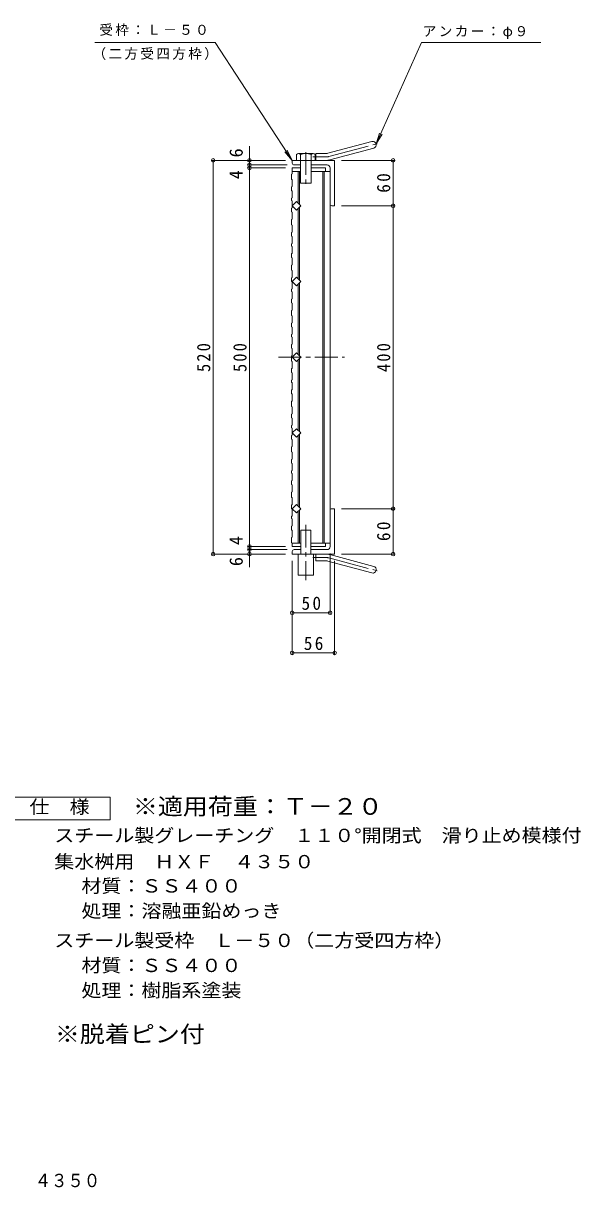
# Model space of a CAD drawing. Units: millimetres, scale not verified. Extents: x -894 to 876, y -823 to 777.
# Drawn here: x 140 to 876, y -823 to 716 of the extents above; entities that cross this region are included whole.
import ezdxf
from ezdxf.enums import TextEntityAlignment as Align

# ---------------------------------------------------------------- set-up
doc = ezdxf.new("R2010")
doc.units = ezdxf.units.MM
doc.header["$LTSCALE"] = 6
doc.header["$PDMODE"] = 32
doc.header["$PDSIZE"] = 4.8
doc.linetypes.add('CHAIN1', pattern=[8, 5, -1, 1, -1])
doc.linetypes.add('CHAIN2', pattern=[12, 9, -1, 1, -1])
for name, color, linetype, lineweight in [('A-1_ピット', 2, 'Continuous', 9), ('A-2_蓋', 3, 'Continuous', 9), ('A-4_寸法', 7, 'Continuous', 9), ('A-5_仕様文', 7, 'Continuous', 9), ('A-9_ｸｯｼｮﾝ材', 4, 'Continuous', 9), ('F-4_F-4ﾚｲﾔ', 2, 'Continuous', 9)]:
    doc.layers.add(name, color=color, linetype=linetype, lineweight=lineweight)
doc.layers.add('F-5_F-5ﾚｲﾔ', color=2, linetype='Continuous')
doc.styles.add('ＭＳ ゴシック', font='')
doc.styles.get('ＭＳ ゴシック').set_extended_font_data('MS Gothic')

msp = doc.modelspace()

# ---------------------------------------------------------------- linework, layer by layer
at = {"layer": 'A-1_ピット'}
for p, q in [((542.542, 544.664), (600.733, 560.256)), ((526.398, 535.357), (526.398, 544.357)), ((540.213, 544.357), (526.398, 544.357)), ((544.871, 535.97), (603.062, 551.563)), ((495.398, 531.857), (495.398, 535.357)), ((551.398, 535.357), (495.398, 535.357)), ((506.398, 529.357), (497.897, 529.357)), ((541.398, 529.357), (520.398, 529.357)), ((545.398, 525.357), (545.398, 477.857)), ((551.398, 535.357), (551.398, 475.357)), ((547.897, 475.357), (551.398, 475.357)), ((545.398, 25.357), (545.398, 72.857)), ((547.897, 75.357), (551.398, 75.357)), ((551.398, 15.357), (551.398, 75.357)), ((495.398, 18.857), (495.398, 15.357)), ((506.898, 21.357), (497.897, 21.357)), ((541.398, 21.357), (519.898, 21.357)), ((551.398, 15.357), (495.398, 15.357)), ((526.398, 15.357), (526.398, 6.357)), ((540.213, 6.357), (526.398, 6.357)), ((542.542, 6.05), (600.733, -9.542)), ((544.871, 14.744), (603.062, -0.849))]:
    msp.add_line(p, q, dxfattribs=at)
at = {"layer": 'A-1_ピット', "linetype": 'CHAIN2'}
for p, q in [((543.707, 540.317), (608.873, 557.778)), ((540.213, 539.857), (522.593, 539.857)), ((540.213, 10.857), (522.593, 10.857)), ((543.707, 10.397), (608.873, -7.064))]:
    msp.add_line(p, q, dxfattribs=at)
at = {"layer": 'A-1_ピット'}
for centre, radius, start, end in [((601.898, 555.909), 4.5, 285.00014, 104.99991), ((540.213, 553.357), 9, 270, 285.00002), ((497.897, 531.857), 2.5, 180, 270), ((540.213, 553.357), 18, 270, 285), ((541.398, 525.357), 4, 0, 90), ((547.897, 477.857), 2.5, 180, 270), ((547.897, 72.857), 2.5, 90, 180), ((497.897, 18.857), 2.5, 90, 180), ((541.398, 25.357), 4, 270, 0), ((540.213, -2.643), 18, 74.99998, 89.99998), ((540.213, -2.643), 9, 74.99998, 90), ((601.898, -5.195), 4.5, 255.00008, 74.99986)]:
    msp.add_arc(centre, radius, start, end, dxfattribs=at)
at = {"layer": 'A-1_ピット', "linetype": 'CHAIN2'}
for centre, start, end in [((540.213, 553.357), 270, 284.99995), ((540.213, -2.643), 75.00005, 90)]:
    msp.add_arc(centre, 13.5, start, end, dxfattribs=at)
at = {"layer": 'A-2_蓋'}
for p, q in [((495.398, 525.357), (506.398, 525.357)), ((495.398, 517.623), (495.398, 525.357)), ((520.398, 525.357), (539.398, 525.357)), ((539.398, 525.357), (539.398, 520.857)), ((495.398, 517.623), (494.598, 517.106)), ((494.598, 510.39), (494.598, 517.106)), ((494.598, 510.39), (495.398, 509.872)), ((495.398, 520.857), (506.398, 520.857)), ((495.398, 509.872), (495.398, 500.748)), ((503.397, 478.671), (503.397, 520.857)), ((504.897, 520.857), (504.897, 477.171)), ((520.398, 520.857), (545.398, 520.857)), ((535.898, 520.857), (535.898, 29.857)), ((537.397, 520.857), (537.397, 29.857)), ((545.398, 520.857), (545.398, 29.857)), ((494.598, 500.23), (495.398, 500.748)), ((494.598, 495.39), (494.598, 500.23)), ((494.598, 495.39), (495.398, 494.872)), ((495.398, 494.872), (495.398, 485.748)), ((494.598, 485.23), (495.398, 485.748)), ((494.598, 485.23), (494.598, 482.265)), ((495.398, 481.748), (494.598, 482.265)), ((495.398, 481.748), (495.398, 472.623)), ((494.598, 472.106), (495.398, 472.623)), ((494.598, 472.106), (494.598, 467.265)), ((494.598, 467.265), (495.398, 466.748)), ((495.398, 466.748), (495.398, 457.623)), ((503.397, 378.671), (503.397, 472.043)), ((504.897, 377.171), (504.897, 473.544)), ((494.598, 457.106), (495.398, 457.623)), ((494.598, 457.106), (494.598, 450.39)), ((495.398, 449.872), (494.598, 450.39)), ((495.398, 449.872), (495.398, 440.748)), ((494.598, 440.23), (495.398, 440.748)), ((494.598, 435.39), (494.598, 440.23)), ((494.598, 435.39), (495.398, 434.872)), ((495.398, 434.872), (495.398, 425.748)), ((494.598, 425.23), (495.398, 425.748)), ((494.598, 425.23), (494.598, 422.265)), ((495.398, 421.748), (494.598, 422.265)), ((495.398, 421.748), (495.398, 412.623)), ((494.598, 412.106), (495.398, 412.623)), ((494.598, 412.106), (494.598, 407.265)), ((494.598, 407.265), (495.398, 406.748)), ((495.398, 406.748), (495.398, 397.623)), ((494.598, 397.106), (495.398, 397.623)), ((494.598, 397.106), (494.598, 390.39)), ((495.398, 389.872), (494.598, 390.39)), ((495.398, 389.872), (495.398, 380.748)), ((494.598, 380.23), (495.398, 380.748)), ((494.598, 375.39), (494.598, 380.23)), ((494.598, 375.39), (495.398, 374.872)), ((495.398, 374.872), (495.398, 365.748)), ((503.397, 278.671), (503.397, 372.043)), ((504.897, 373.543), (504.897, 277.171)), ((494.598, 365.23), (495.398, 365.748)), ((494.598, 365.23), (494.598, 362.265)), ((495.398, 361.748), (494.598, 362.265)), ((495.398, 361.748), (495.398, 352.623)), ((494.598, 352.106), (495.398, 352.623)), ((494.598, 352.106), (494.598, 347.265)), ((494.598, 347.265), (495.398, 346.748)), ((495.398, 346.748), (495.398, 337.623)), ((494.598, 337.106), (495.398, 337.623)), ((494.598, 337.106), (494.598, 330.39)), ((495.398, 329.872), (494.598, 330.39)), ((495.398, 329.872), (495.398, 320.748)), ((494.598, 320.23), (495.398, 320.748)), ((494.598, 315.39), (494.598, 320.23)), ((494.598, 315.39), (495.398, 314.872)), ((495.398, 314.872), (495.398, 305.748)), ((494.598, 305.23), (495.398, 305.748)), ((494.598, 305.23), (494.598, 302.265)), ((495.398, 301.748), (494.598, 302.265)), ((494.598, 292.106), (495.398, 292.623)), ((495.398, 301.748), (495.398, 292.623)), ((494.598, 292.106), (494.598, 287.265)), ((494.598, 287.265), (495.398, 286.748)), ((494.598, 277.106), (495.398, 277.623)), ((494.598, 277.106), (494.598, 270.39)), ((495.398, 286.748), (495.398, 277.623)), ((495.398, 269.872), (494.598, 270.39)), ((495.398, 269.872), (495.398, 260.748)), ((503.397, 178.671), (503.397, 272.043)), ((504.897, 273.543), (504.897, 177.171)), ((494.598, 260.23), (495.398, 260.748)), ((494.598, 255.39), (494.598, 260.23)), ((494.598, 255.39), (495.398, 254.872)), ((495.398, 254.872), (495.398, 245.748)), ((494.598, 245.23), (495.398, 245.748)), ((494.598, 245.23), (494.598, 242.265)), ((495.398, 241.748), (494.598, 242.265)), ((494.598, 232.106), (495.398, 232.623)), ((494.598, 232.106), (494.598, 227.265)), ((495.398, 241.748), (495.398, 232.623)), ((494.598, 227.265), (495.398, 226.748)), ((494.598, 217.106), (495.398, 217.623)), ((494.598, 217.106), (494.598, 210.39)), ((495.398, 226.748), (495.398, 217.623)), ((495.398, 209.872), (494.598, 210.39)), ((494.598, 200.23), (495.398, 200.748)), ((494.598, 195.39), (494.598, 200.23)), ((495.398, 209.872), (495.398, 200.748)), ((494.598, 195.39), (495.398, 194.872)), ((494.598, 185.23), (495.398, 185.748)), ((494.598, 185.23), (494.598, 182.265)), ((495.398, 194.872), (495.398, 185.748)), ((495.398, 181.748), (494.598, 182.265)), ((494.598, 172.106), (495.398, 172.623)), ((494.598, 172.106), (494.598, 167.265)), ((495.398, 181.748), (495.398, 172.623)), ((503.397, 78.671), (503.397, 172.044)), ((504.897, 173.544), (504.897, 77.171)), ((494.598, 167.265), (495.398, 166.748)), ((494.598, 157.106), (495.398, 157.623)), ((494.598, 157.106), (494.598, 150.39)), ((495.398, 166.748), (495.398, 157.623)), ((495.398, 149.872), (494.598, 150.39)), ((494.598, 140.23), (495.398, 140.748)), ((494.598, 135.39), (494.598, 140.23)), ((495.398, 149.872), (495.398, 140.748)), ((494.598, 135.39), (495.398, 134.872)), ((494.598, 125.23), (495.398, 125.748)), ((494.598, 125.23), (494.598, 122.265)), ((495.398, 134.872), (495.398, 125.748)), ((495.398, 121.748), (494.598, 122.265)), ((494.598, 112.106), (495.398, 112.623)), ((494.598, 112.106), (494.598, 107.265)), ((495.398, 121.748), (495.398, 112.623)), ((494.598, 107.265), (495.398, 106.748)), ((494.598, 97.106), (495.398, 97.623)), ((494.598, 97.106), (494.598, 90.39)), ((495.398, 106.748), (495.398, 97.623)), ((495.398, 89.872), (494.598, 90.39)), ((494.598, 80.23), (495.398, 80.748)), ((494.598, 75.39), (494.598, 80.23)), ((495.398, 89.872), (495.398, 80.748)), ((494.598, 75.39), (495.398, 74.872)), ((494.598, 65.23), (495.398, 65.748)), ((494.598, 65.23), (494.598, 62.265)), ((495.398, 61.748), (494.598, 62.265)), ((495.398, 74.872), (495.398, 65.748)), ((495.398, 61.748), (495.398, 52.623)), ((503.397, 29.857), (503.397, 72.043)), ((504.897, 73.543), (504.897, 29.857)), ((494.598, 52.106), (495.398, 52.623)), ((494.598, 52.106), (494.598, 47.265)), ((494.598, 47.265), (495.398, 46.748)), ((495.398, 46.748), (495.398, 37.623)), ((494.598, 37.106), (495.398, 37.623)), ((494.598, 37.106), (494.598, 30.39)), ((495.398, 29.872), (494.598, 30.39)), ((495.398, 29.872), (495.398, 25.357)), ((495.398, 29.857), (506.898, 29.857)), ((495.398, 25.357), (506.898, 25.357)), ((519.898, 29.857), (545.398, 29.857)), ((519.898, 25.357), (539.398, 25.357)), ((539.398, 25.357), (539.398, 29.857))]:
    msp.add_line(p, q, dxfattribs=at)
at = {"layer": 'A-2_蓋', "linetype": 'CHAIN1'}
msp.add_line((477.461, 275.357), (564.546, 275.357), dxfattribs=at)
at = {"layer": 'A-2_蓋'}
for points in [[(506.711, 475.357), (501.054, 469.7), (495.398, 475.357), (501.054, 481.014)], [(506.711, 375.357), (501.054, 369.7), (495.398, 375.357), (501.054, 381.014)], [(506.711, 275.357), (501.054, 269.7), (495.398, 275.357), (501.054, 281.014)], [(506.711, 175.357), (501.054, 169.7), (495.398, 175.357), (501.054, 181.014)], [(506.711, 75.357), (501.054, 69.7), (495.398, 75.357), (501.054, 81.014)]]:
    msp.add_lwpolyline(points, close=True, dxfattribs=at)
at = {"layer": 'A-4_寸法'}
for p, q in [((438.921, 529.357), (438.921, 554.272)), ((486.398, 535.357), (389.201, 535.357)), ((391.001, 15.357), (391.001, 535.357)), ((488.898, 529.357), (437.121, 529.357)), ((486.398, 525.357), (437.121, 525.357)), ((438.921, 525.357), (438.921, 529.357)), ((438.921, 25.357), (438.921, 525.357)), ((560.397, 535.357), (630.451, 535.357)), ((628.651, 475.357), (628.651, 535.357)), ((560.397, 475.357), (630.451, 475.357)), ((628.651, 75.357), (628.651, 475.357)), ((560.397, 75.357), (630.451, 75.357)), ((628.651, 15.357), (628.651, 75.357)), ((486.398, 25.357), (437.121, 25.357)), ((488.898, 21.357), (437.121, 21.357)), ((438.921, 21.357), (438.921, 25.357)), ((438.921, -1.704), (438.921, 21.357)), ((545.398, 16.357), (545.398, -63.864)), ((486.398, 15.357), (389.201, 15.357)), ((495.398, 6.357), (495.398, -116.889)), ((551.398, 6.357), (551.398, -116.889)), ((560.397, 15.357), (630.451, 15.357)), ((495.398, -62.064), (545.398, -62.064)), ((495.398, -115.089), (551.398, -115.089))]:
    msp.add_line(p, q, dxfattribs=at)
for p in [(391.001, 535.357), (438.921, 535.357), (438.921, 529.357), (438.921, 525.357), (628.651, 535.357), (628.651, 475.357), (628.651, 75.357), (391.001, 15.357), (438.921, 25.357), (438.921, 21.357), (438.921, 15.357), (628.651, 15.357), (495.398, -62.064), (545.398, -62.064), (495.398, -115.089), (551.398, -115.089)]:
    msp.add_point(p, dxfattribs=at)
at = {"layer": 'A-5_仕様文'}
for p, q in [((234.597, 691.033), (393.691, 691.033)), ((393.691, 691.033), (495.398, 535.357)), ((666.261, 691.033), (606.244, 557.074)), ((666.261, 691.033), (823.796, 691.033)), ((606.244, 557.074), (610.538, 571.446)), ((606.244, 557.074), (614.111, 569.845)), ((495.398, 535.357), (485.625, 546.736)), ((495.398, 535.357), (488.903, 548.878))]:
    msp.add_line(p, q, dxfattribs=at)
at = {"layer": 'A-9_ｸｯｼｮﾝ材'}
for p, q in [((503.678, 544.317), (523.117, 544.317)), ((506.398, 535.357), (506.398, 543.276)), ((520.398, 535.357), (520.398, 543.276)), ((525.837, 543.276), (525.837, 535.357)), ((506.398, 535.357), (506.398, 505.357)), ((520.398, 535.357), (520.398, 505.357)), ((506.398, 505.357), (520.398, 505.357)), ((506.898, 47.054), (519.898, 47.054)), ((506.898, 47.054), (506.898, 15.357)), ((519.898, 47.054), (519.898, 15.357)), ((503.397, 15.357), (503.397, -12.643)), ((523.398, 15.357), (523.398, -12.643)), ((503.397, -12.643), (523.398, -12.643))]:
    msp.add_line(p, q, dxfattribs=at)
at = {"layer": 'A-9_ｸｯｼｮﾝ材', "linetype": 'CHAIN1'}
for p, q in [((513.398, 546.252), (513.398, 499.896)), ((513.398, 54.061), (513.398, -19.135))]:
    msp.add_line(p, q, dxfattribs=at)
at = {"layer": 'A-9_ｸｯｼｮﾝ材'}
msp.add_lwpolyline([(500.959, 543.276), (500.959, 535.357), (525.837, 535.357)], dxfattribs=at)
for centre, radius, start, end in [((503.678, 540.243), 4.074, 48.12389, 131.8763), ((513.398, 520.251), 24.066, 73.09029, 106.90971), ((523.117, 540.243), 4.074, 48.1237, 131.87611)]:
    msp.add_arc(centre, radius, start, end, dxfattribs=at)
at = {"layer": 'F-4_F-4ﾚｲﾔ'}
msp.add_lwpolyline([(119.959, -335.42), (119.959, -305.42), (254.959, -305.42), (254.959, -335.42)], close=True, dxfattribs=at)

# ---------------------------------------------------------------- texts
at = {"layer": 'A-4_寸法', "color": 2, "style": 'ＭＳ ゴシック'}
for s, p in [('6', (435.321, 539.256)), ('4', (435.321, 510.405)), ('4', (435.321, 27.218)), ('6', (435.321, -0.505))]:
    msp.add_text(s, height=17.6, rotation=90, dxfattribs=at).set_placement(p, align=Align.BOTTOM_LEFT)
at = {"layer": 'A-4_寸法', "color": 2, "char_height": 17.6, "attachment_point": 7, "rotation": 90, "style": 'ＭＳ ゴシック'}
for s, insert in [('\\T1.27;\\W0.95;60', (625.051, 492.607)), ('\\T1.27;\\W0.9;520', (387.401, 255.857)), ('\\T1.27;\\W0.9;500', (435.321, 255.857)), ('\\T1.27;\\W0.9;400', (625.051, 255.857)), ('\\T1.27;\\W0.95;60', (625.051, 32.607))]:
    msp.add_mtext(s, dxfattribs=dict(at, insert=insert))
at = {"layer": 'A-4_寸法', "color": 2, "char_height": 17.6, "attachment_point": 7, "style": 'ＭＳ ゴシック'}
for s, insert in [('\\T1.27;\\W0.95;50', (507.648, -58.464)), ('\\T1.27;\\W0.95;56', (510.648, -111.489))]:
    msp.add_mtext(s, dxfattribs=dict(at, insert=insert))
at = {"layer": 'A-5_仕様文', "char_height": 13.2, "attachment_point": 7, "style": 'ＭＳ ゴシック'}
for s, insert in [('\\T1.17;受枠：Ｌ－５０', (240.77, 699.733)), ('\\T1.17;アンカー：φ９', (667.826, 695.771)), ('\\T1.17;（二方受四方枠）', (231.684, 668.036))]:
    msp.add_mtext(s, dxfattribs=dict(at, insert=insert))
at = {"layer": 'F-4_F-4ﾚｲﾔ', "style": 'ＭＳ ゴシック', "width": 1.1}
for s, p in [('仕\u3000様', (148.459, -332.421)), ('スチール製グレーチング\u3000１１０°開閉式\u3000滑り止め模様付', (181.212, -370.172)), ('集水桝用\u3000ＨＸＦ\u3000４３５０', (181.212, -404.86)), ('材質：ＳＳ４００', (217.04, -436.842)), ('処理：溶融亜鉛めっき', (217.04, -469.842)), ('スチール製受枠\u3000Ｌ－５０（二方受四方枠）', (181.213, -508.843)), ('材質：ＳＳ４００', (217.04, -541.843)), ('処理：樹脂系塗装', (217.04, -574.843))]:
    msp.add_text(s, height=17.6, dxfattribs=at).set_placement(p, align=Align.BOTTOM_LEFT)
at = {"layer": 'F-4_F-4ﾚｲﾔ', "color": 3, "style": 'ＭＳ ゴシック', "width": 1.1}
msp.add_text('※脱着ピン付', height=21.99, dxfattribs=at).set_placement((181.97, -636.057), align=Align.BOTTOM_LEFT)
at = {"layer": 'F-5_F-5ﾚｲﾔ', "color": 3, "style": 'ＭＳ ゴシック', "width": 1.1}
msp.add_text('※適用荷重：Ｔ－２０', height=21.99, dxfattribs=at).set_placement((284.959, -335.42), align=Align.BOTTOM_LEFT)
at = {"layer": 'F-5_F-5ﾚｲﾔ', "style": 'ＭＳ ゴシック', "width": 0.9}
msp.add_text('集水桝用\u3000ＨＸＦ\u3000４３５０', height=17.6, dxfattribs=at).set_placement((-39.071, -825.907), align=Align.BOTTOM_LEFT)

doc.saveas('drawing.dxf')
